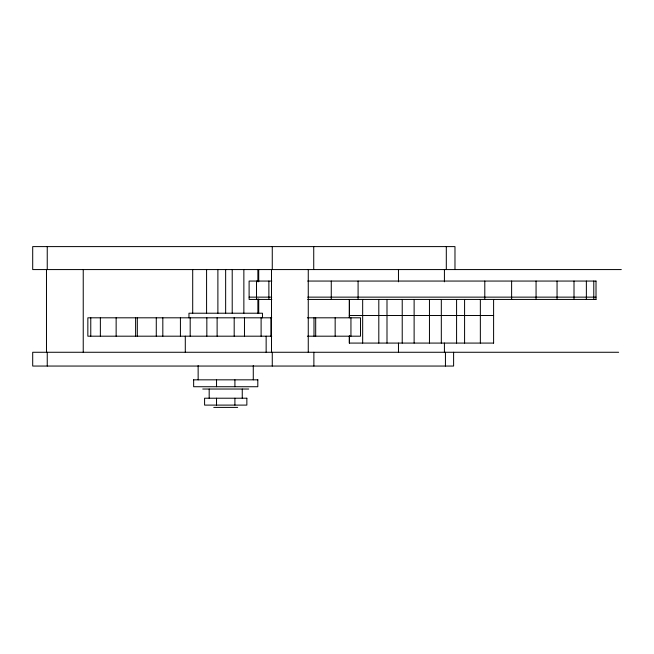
<?xml version="1.0" encoding="UTF-8"?>
<svg xmlns="http://www.w3.org/2000/svg" width="654" height="654" viewBox="0 0 654 654"><rect width="100%" height="100%" fill="white"/><g stroke="black" fill="none" stroke-linecap="round" stroke-linejoin="round"><path stroke-width="0.98" d="M453.606 352.269L453.606 366.052L32.7 366.052L32.7 352.269L618.651 352.269M621.3 269.571L32.7 269.571L32.7 246.599L454.98 246.599L454.98 269.571M271.835 281.057L249.109 281.057L249.109 299.434L271.835 299.434M307.699 281.057L595.998 281.057M249.109 297.137L271.721 297.137M307.699 297.137L595.998 297.137M307.699 299.434L595.998 299.434M349.269 315.514L493.623 315.514M271.745 317.811L87.857 317.811L87.84 336.189L271.745 336.189M307.364 317.811L360.526 317.811L360.501 336.189L307.364 336.189M493.623 343.08L349.269 343.08L349.285 335.976M193.568 379.835L257.889 379.835M202.748 389.024L248.692 389.024M213.776 407.401L237.664 407.401M253.27 365.602L253.286 379.835M198.137 365.602L198.154 379.835M596.015 281.057L596.015 299.434M593.775 281.057L593.775 299.434M586.368 281.057L586.368 299.434M574.008 281.057L574.008 299.434M557.053 281.057L557.053 299.434M536.059 281.057L536.059 299.434M511.616 281.057L511.616 299.434M493.598 299.434L493.598 343.08M484.794 281.057L484.794 299.434M480.355 299.434L480.355 343.08M464.585 299.434L464.585 343.08M456.582 299.434L456.582 343.08M446.306 246.599L446.306 269.571M445.439 352.269L445.439 366.052M444.418 269.571L444.418 281.825M444.418 343.08L444.418 352.269M441.319 299.434L441.319 343.08M429.457 299.434L429.457 343.08M414.121 299.434L414.121 343.08M402.226 299.434L402.226 343.08M398.466 269.571L398.466 281.825M398.466 343.08L398.466 352.269M386.996 299.434L386.996 343.08M378.805 299.434L378.805 343.08M362.668 299.434L362.668 343.08M358.09 281.057L358.09 299.434M350.945 317.811L350.945 336.189M349.449 299.434L349.449 317.705M349.449 335.976L349.449 343.08M349.285 299.434L349.285 317.705M335.159 317.811L335.159 336.189M331.267 281.057L331.267 299.434M315.686 317.811L315.686 336.189M313.994 317.811L313.994 336.189M313.879 352.269L313.879 366.052M313.732 246.599L313.732 269.571M308.263 269.571L308.263 352.269M272.268 246.599L272.268 269.571M272.268 352.269L272.268 366.052M271.508 269.571L271.508 352.269M270.879 317.811L270.879 336.189M268.876 281.057L268.876 299.434M266.145 336.189L266.145 352.269M262.475 317.811L262.475 313.217L188.965 313.217L188.965 317.811M261.109 317.811L261.109 336.189M258.714 269.571L258.714 281.751M258.714 299.009L258.714 313.217M257.88 269.571L257.88 281.751M257.88 299.009L257.88 313.217M257.807 379.835L257.807 386.727L193.649 386.727L193.649 379.835M256.515 281.057L256.515 299.434M244.473 317.811L244.473 336.189M243.86 269.571L243.86 313.217M242.258 389.056L242.258 398.212M234.917 379.835L234.917 386.727M234.909 398.212L234.909 405.104M234.189 317.811L234.189 336.189M232.211 269.571L232.211 313.217M225.646 269.571L225.646 313.217M217.888 269.571L217.888 313.217M217.12 317.811L217.12 336.189M216.539 379.835L216.539 386.727M216.531 398.212L216.531 405.104M209.182 389.056L209.182 398.212M206.836 317.811L206.836 336.189M206.582 269.571L206.582 313.217M192.701 269.571L192.701 313.217M190.191 317.811L190.191 336.189M185.295 336.189L185.295 352.269M180.422 317.811L180.422 336.189M162.821 317.811L162.821 336.189M156.281 317.811L156.281 336.189M137.315 317.811L137.315 336.189M135.615 317.811L135.615 336.189M116.142 317.811L116.142 336.189M100.364 317.811L100.364 336.189M90.767 317.811L90.767 336.189M83.238 269.571L83.238 352.269M47.243 246.599L47.243 269.571M47.243 352.269L47.243 366.052M46.483 269.571L46.483 352.269M246.852 398.212L204.588 398.212L204.588 405.104L246.852 405.104L246.852 398.212"/></g></svg>
